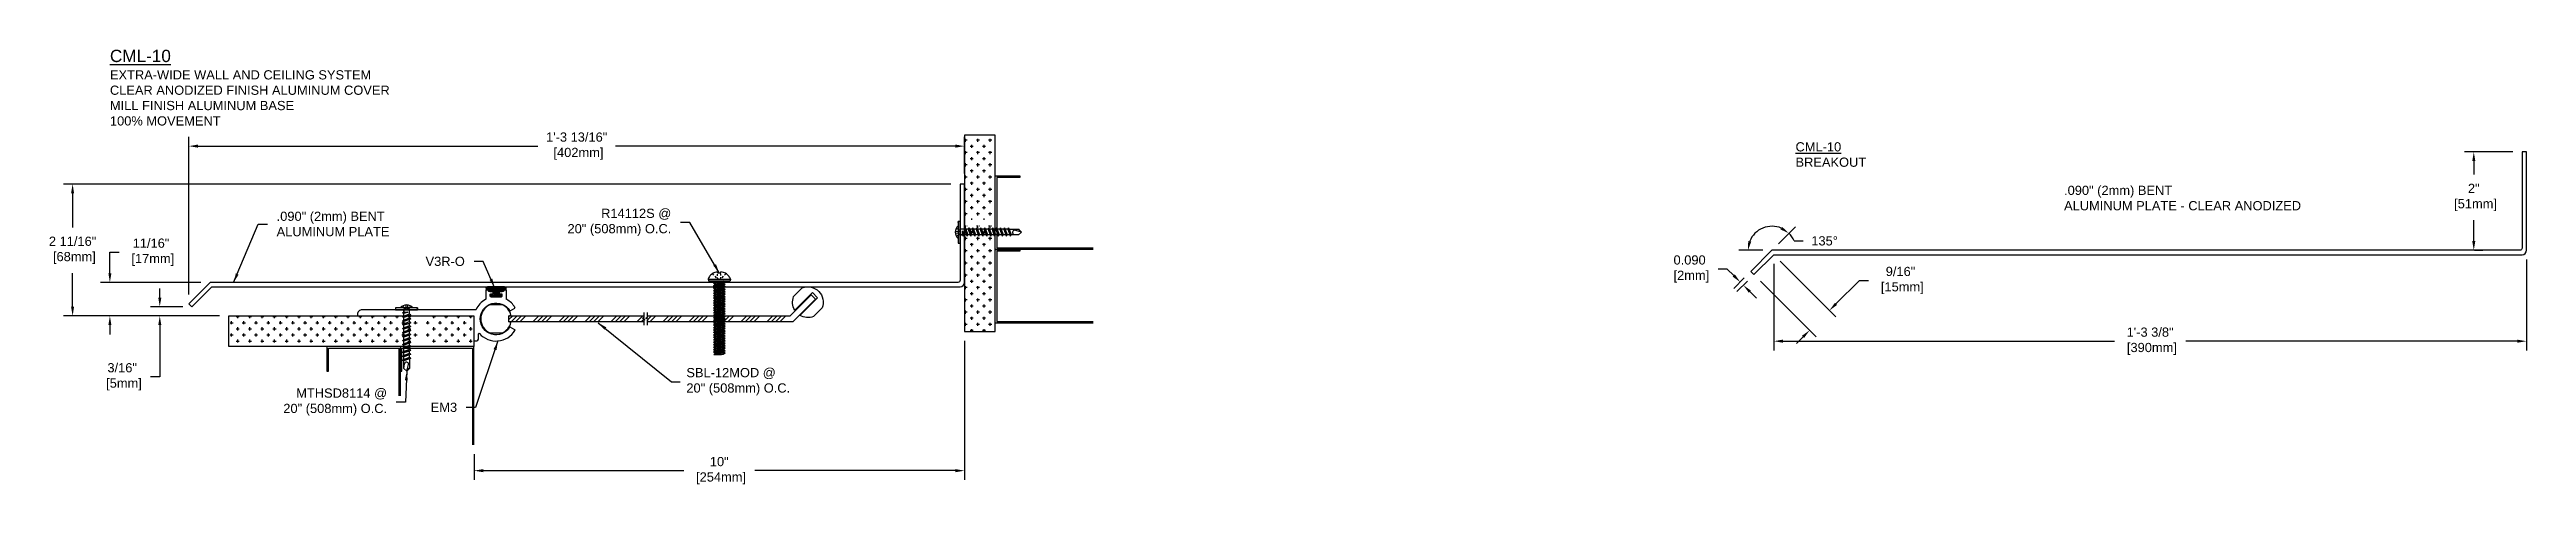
# Model space of a CAD drawing. Header units: inches. Extents: x 6.8 to 57.3, y 49.4 to 58.3.
import ezdxf

# ---------------------------------------------------------------- set-up
doc = ezdxf.new("R2010")
doc.units = ezdxf.units.IN
doc.header["$MEASUREMENT"] = 0
doc.linetypes.add('HIDDEN2', pattern=[0.1875, 0.125, -0.0625])
for name, color, linetype in [('Anchors', 4, 'Continuous'), ('Conditions', 1, 'Continuous'), ('Dimensions', 3, 'Continuous'), ('Fillers', 2, 'Continuous'), ('Metals', 7, 'Continuous'), ('TEXT', 2, 'Continuous')]:
    doc.layers.add(name, color=color, linetype=linetype)
doc.styles.add('ARIAL', font='arial.ttf')
doc.dimstyles.new('Arial', dxfattribs={"dimtxt": 0.1875, "dimasz": 0.1875, "dimexe": 0.1875, "dimexo": 0.1875, "dimgap": 0.1875, "dimtad": 0, "dimtih": 1, "dimtoh": 1, "dimdec": 4, "dimzin": 3, "dimdsep": 46, "dimlunit": 4, "dimtxsty": 'ARIAL', "dimcen": 0.1875, "dimadec": 0, "dimazin": 0, "dimtfac": 1, "dimtdec": 4, "dimtofl": 0, "dimtmove": 0, "dimatfit": 3, "dimfxl": 0, "dimfrac": 2, "dimtolj": 1, "dimtzin": 0, "dimarcsym": 0})

# ---------------------------------------------------------------- blocks, each defined once
blk = doc.blocks.new('V3RforCM')
h = blk.add_hatch(color=256)
h.paths.add_polyline_path([(0.141, -0.163), (0.205, -0.163, 0.8111), (0.189, -0.1), (-0.156, -0.1, 0.8111), (-0.172, -0.163), (-0.109, -0.163), (-0.109, -0.194), (-0.03, -0.194), (-0.03, -0.241), (-0.036, -0.267), (-0.091, -0.267), (-0.091, -0.302), (0.124, -0.302), (0.124, -0.267), (0.069, -0.267), (0.063, -0.241), (0.063, -0.194), (0.141, -0.194)])
edge = h.paths.add_edge_path(flags=16)
edge.add_spline(control_points=[(-0.139, -0.141), (-0.14, -0.141), (-0.185, -0.12), (-0.087, -0.129), (0.017, -0.14)], knot_values=[0.028497, 0.028497, 0.028497, 0.028497, 0.032831, 0.201023, 0.201023, 0.201023, 0.201023], degree=3, periodic=0)
edge.add_spline(control_points=[(0.017, -0.14), (0.12, -0.129), (0.218, -0.12), (0.173, -0.141), (0.172, -0.141)], knot_values=[0.028497, 0.028497, 0.028497, 0.028497, 0.196688, 0.201023, 0.201023, 0.201023, 0.201023], degree=3, periodic=0)
edge.add_line((0.172, -0.141), (-0.139, -0.141))
blk.add_lwpolyline([(0.141, -0.194), (0.141, -0.163), (0.205, -0.163, 0.8111), (0.189, -0.1), (-0.156, -0.1, 0.8111), (-0.172, -0.163), (-0.109, -0.163), (-0.109, -0.194), (-0.03, -0.194), (-0.03, -0.241), (-0.036, -0.267), (-0.091, -0.267), (-0.091, -0.302), (0.124, -0.302), (0.124, -0.267), (0.069, -0.267), (0.063, -0.241), (0.063, -0.194)], format="xyb", close=True)
blk.add_lwpolyline([(0.172, -0.141), (-0.139, -0.141)])
for points in [[(-0.139, -0.141), (-0.14, -0.141), (-0.185, -0.12), (-0.087, -0.129), (0.017, -0.14)], [(0.172, -0.141), (0.173, -0.141), (0.218, -0.12), (0.12, -0.129), (0.017, -0.14)]]:
    blk.add_open_spline(points, degree=3, knots=[0.028497, 0.028497, 0.028497, 0.028497, 0.0328313, 0.2010226, 0.2010226, 0.2010226, 0.2010226])
blk = doc.blocks.new('em3')
blk.add_lwpolyline([(-22.235, -3.441), (-22.235, -3.399, 0.414214), (-22.245, -3.389), (-22.28, -3.389, -0.414214), (-22.29, -3.379), (-22.29, -3.352, -0.414214), (-22.28, -3.342), (-22.207, -3.342, 0.414214), (-22.197, -3.332), (-22.197, -3.321, -0.414214), (-22.187, -3.311), (-22.151, -3.311, -0.414214), (-22.141, -3.321), (-22.141, -3.498, 0.273807), (-22.136, -3.507, -0.158832), (-21.945, -3.71, 0.29076), (-21.936, -3.716), (-19.621, -3.716, -0.414214), (-19.527, -3.81), (-19.527, -3.831, -0.414214), (-19.537, -3.841), (-21.892, -3.841, 0.414214), (-21.902, -3.851), (-21.902, -4.341, -0.414214), (-21.912, -4.351), (-21.933, -4.351, -0.414214), (-21.996, -4.289), (-21.996, -4.204, 0.692603), (-22.013, -4.198, -0.506912), (-22.737, -4.135, -0.420887), (-22.733, -4.121), (-22.642, -4.069, -0.405496), (-22.629, -4.072, 3.520953), (-22.629, -3.731, -0.405496), (-22.642, -3.734), (-22.733, -3.681, -0.420887), (-22.737, -3.668, -0.131423), (-22.569, -3.507, 0.273807), (-22.563, -3.498), (-22.563, -3.321, -0.414214), (-22.553, -3.311), (-22.517, -3.311, -0.414214), (-22.507, -3.321), (-22.507, -3.332, 0.414214), (-22.497, -3.342), (-22.425, -3.342, -0.414214), (-22.415, -3.352), (-22.415, -3.379, -0.414214), (-22.425, -3.389), (-22.46, -3.389, 0.414214), (-22.47, -3.399), (-22.47, -3.441, 0.414214), (-22.46, -3.451), (-22.245, -3.451, 0.414214)], format="xyb", close=True)
blk = doc.blocks.new('R14112S')
for p, q in [((-0.226, 0.031), (0.226, 0.031)), ((-0.226, 0.031), (-0.22, 0)), ((-0.22, 0), (0.22, 0)), ((-0.109, 0.116), (-0.133, 0.141)), ((-0.057, 0.062), (-0.086, 0.092)), ((-0.085, 0), (-0.085, -0.03)), ((-0.034, 0.038), (-0.042, 0.046)), ((-0.034, 0.161), (-0.034, 0.182)), ((-0.034, 0.161), (0.034, 0.161)), ((-0.034, 0.103), (-0.034, 0.131)), ((-0.034, 0.038), (-0.034, 0.065)), ((-0.034, 0.038), (-0.01, 0.038)), ((0.01, 0.038), (0.034, 0.038)), ((0.034, 0.161), (0.034, 0.182)), ((0.034, 0.106), (0.034, 0.142)), ((0.034, 0.038), (0.034, 0.073)), ((0.034, 0.038), (0.042, 0.046)), ((0.057, 0.062), (0.086, 0.092)), ((0.085, 0), (0.085, -0.005)), ((0.109, 0.116), (0.133, 0.141)), ((0.226, 0.031), (0.22, 0)), ((-0.119, -0.05), (0.119, -0.025)), ((-0.119, -0.05), (-0.085, -0.03)), ((-0.119, -0.05), (-0.085, -0.07)), ((-0.119, -0.1), (0.119, -0.075)), ((-0.119, -0.1), (-0.085, -0.08)), ((-0.119, -0.1), (-0.085, -0.12)), ((-0.119, -0.15), (0.119, -0.125)), ((-0.119, -0.15), (-0.085, -0.13)), ((-0.119, -0.15), (-0.085, -0.17)), ((-0.119, -0.2), (0.119, -0.175)), ((-0.119, -0.2), (-0.085, -0.18)), ((-0.119, -0.2), (-0.085, -0.22)), ((-0.119, -0.25), (0.119, -0.225)), ((-0.119, -0.25), (-0.085, -0.23)), ((-0.119, -0.25), (-0.085, -0.27)), ((-0.119, -0.3), (0.119, -0.275)), ((-0.119, -0.3), (-0.085, -0.28)), ((-0.119, -0.3), (-0.085, -0.32)), ((-0.119, -0.35), (0.119, -0.325)), ((-0.119, -0.35), (-0.085, -0.33)), ((-0.119, -0.35), (-0.085, -0.37)), ((-0.119, -0.4), (0.119, -0.375)), ((-0.119, -0.4), (-0.085, -0.38)), ((-0.119, -0.4), (-0.085, -0.42)), ((-0.119, -0.45), (0.119, -0.425)), ((-0.119, -0.45), (-0.085, -0.43)), ((-0.119, -0.45), (-0.085, -0.47)), ((-0.119, -0.5), (0.119, -0.475)), ((-0.119, -0.5), (-0.085, -0.48)), ((-0.119, -0.5), (-0.085, -0.52)), ((-0.085, -0.03), (0.085, -0.005)), ((-0.085, -0.07), (0.085, -0.045)), ((-0.085, -0.08), (0.085, -0.055)), ((-0.085, -0.07), (-0.085, -0.08)), ((-0.085, -0.12), (0.085, -0.095)), ((-0.085, -0.13), (0.085, -0.105)), ((-0.085, -0.12), (-0.085, -0.13)), ((-0.085, -0.17), (0.085, -0.145)), ((-0.085, -0.18), (0.085, -0.155)), ((-0.085, -0.17), (-0.085, -0.18)), ((-0.085, -0.22), (0.085, -0.195)), ((-0.085, -0.23), (0.085, -0.205)), ((-0.085, -0.22), (-0.085, -0.23)), ((-0.085, -0.27), (0.085, -0.245)), ((-0.085, -0.28), (0.085, -0.255)), ((-0.085, -0.27), (-0.085, -0.28)), ((-0.085, -0.32), (0.085, -0.295)), ((-0.085, -0.33), (0.085, -0.305)), ((-0.085, -0.32), (-0.085, -0.33)), ((-0.085, -0.37), (0.085, -0.345)), ((-0.085, -0.38), (0.085, -0.355)), ((-0.085, -0.37), (-0.085, -0.38)), ((-0.085, -0.42), (0.085, -0.395)), ((-0.085, -0.43), (0.085, -0.405)), ((-0.085, -0.42), (-0.085, -0.43)), ((-0.085, -0.47), (0.085, -0.445)), ((-0.085, -0.48), (0.085, -0.455)), ((-0.085, -0.47), (-0.085, -0.48)), ((-0.085, -0.52), (0.085, -0.495)), ((0.119, -0.025), (0.085, -0.005)), ((0.119, -0.025), (0.085, -0.045)), ((0.085, -0.045), (0.085, -0.055)), ((0.119, -0.075), (0.085, -0.055)), ((0.119, -0.075), (0.085, -0.095)), ((0.085, -0.095), (0.085, -0.105)), ((0.119, -0.125), (0.085, -0.105)), ((0.119, -0.125), (0.085, -0.145)), ((0.085, -0.145), (0.085, -0.155)), ((0.119, -0.175), (0.085, -0.155)), ((0.119, -0.175), (0.085, -0.195)), ((0.085, -0.195), (0.085, -0.205)), ((0.119, -0.225), (0.085, -0.205)), ((0.119, -0.225), (0.085, -0.245)), ((0.085, -0.245), (0.085, -0.255)), ((0.119, -0.275), (0.085, -0.255)), ((0.119, -0.275), (0.085, -0.295)), ((0.085, -0.295), (0.085, -0.305)), ((0.119, -0.325), (0.085, -0.305)), ((0.119, -0.325), (0.085, -0.345)), ((0.085, -0.345), (0.085, -0.355)), ((0.119, -0.375), (0.085, -0.355)), ((0.119, -0.375), (0.085, -0.395)), ((0.085, -0.395), (0.085, -0.405)), ((0.119, -0.425), (0.085, -0.405)), ((0.119, -0.425), (0.085, -0.445)), ((0.085, -0.445), (0.085, -0.455)), ((0.119, -0.475), (0.085, -0.455)), ((0.119, -0.475), (0.085, -0.495)), ((0.085, -0.495), (0.085, -0.505)), ((-0.119, -0.55), (0.119, -0.525)), ((-0.119, -0.55), (-0.085, -0.53)), ((-0.119, -0.55), (-0.085, -0.57)), ((-0.119, -0.6), (0.119, -0.575)), ((-0.119, -0.6), (-0.085, -0.58)), ((-0.119, -0.6), (-0.085, -0.62)), ((-0.119, -0.65), (0.119, -0.625)), ((-0.119, -0.65), (-0.085, -0.63)), ((-0.119, -0.65), (-0.085, -0.67)), ((-0.119, -0.7), (0.119, -0.675)), ((-0.119, -0.7), (-0.085, -0.68)), ((-0.119, -0.7), (-0.085, -0.72)), ((-0.119, -0.75), (0.119, -0.725)), ((-0.119, -0.75), (-0.085, -0.73)), ((-0.119, -0.75), (-0.085, -0.77)), ((-0.119, -0.8), (0.119, -0.775)), ((-0.119, -0.8), (-0.085, -0.78)), ((-0.119, -0.8), (-0.085, -0.82)), ((-0.119, -0.85), (0.119, -0.825)), ((-0.119, -0.85), (-0.085, -0.83)), ((-0.119, -0.85), (-0.085, -0.87)), ((-0.119, -0.9), (0.119, -0.875)), ((-0.119, -0.9), (-0.085, -0.88)), ((-0.119, -0.9), (-0.085, -0.92)), ((-0.119, -0.95), (0.119, -0.925)), ((-0.119, -0.95), (-0.085, -0.93)), ((-0.119, -0.95), (-0.085, -0.97)), ((-0.119, -1), (0.119, -0.975)), ((-0.119, -1), (-0.085, -0.98)), ((-0.119, -1), (-0.085, -1.02)), ((-0.085, -0.53), (0.085, -0.505)), ((-0.085, -0.52), (-0.085, -0.53)), ((-0.085, -0.57), (0.085, -0.545)), ((-0.085, -0.58), (0.085, -0.555)), ((-0.085, -0.57), (-0.085, -0.58)), ((-0.085, -0.62), (0.085, -0.595)), ((-0.085, -0.63), (0.085, -0.605)), ((-0.085, -0.62), (-0.085, -0.63)), ((-0.085, -0.67), (0.085, -0.645)), ((-0.085, -0.68), (0.085, -0.655)), ((-0.085, -0.67), (-0.085, -0.68)), ((-0.085, -0.72), (0.085, -0.695)), ((-0.085, -0.73), (0.085, -0.705)), ((-0.085, -0.72), (-0.085, -0.73)), ((-0.085, -0.77), (0.085, -0.745)), ((-0.085, -0.78), (0.085, -0.755)), ((-0.085, -0.77), (-0.085, -0.78)), ((-0.085, -0.82), (0.085, -0.795)), ((-0.085, -0.83), (0.085, -0.805)), ((-0.085, -0.82), (-0.085, -0.83)), ((-0.085, -0.87), (0.085, -0.845)), ((-0.085, -0.88), (0.085, -0.855)), ((-0.085, -0.87), (-0.085, -0.88)), ((-0.085, -0.92), (0.085, -0.895)), ((-0.085, -0.93), (0.085, -0.905)), ((-0.085, -0.92), (-0.085, -0.93)), ((-0.085, -0.97), (0.085, -0.945)), ((-0.085, -0.98), (0.085, -0.955)), ((-0.085, -0.97), (-0.085, -0.98)), ((-0.085, -1.02), (0.085, -0.995)), ((-0.085, -1.03), (0.085, -1.005)), ((0.119, -0.525), (0.085, -0.505)), ((0.119, -0.525), (0.085, -0.545)), ((0.085, -0.545), (0.085, -0.555)), ((0.119, -0.575), (0.085, -0.555)), ((0.119, -0.575), (0.085, -0.595)), ((0.085, -0.595), (0.085, -0.605)), ((0.119, -0.625), (0.085, -0.605)), ((0.119, -0.625), (0.085, -0.645)), ((0.085, -0.645), (0.085, -0.655)), ((0.119, -0.675), (0.085, -0.655)), ((0.119, -0.675), (0.085, -0.695)), ((0.085, -0.695), (0.085, -0.705)), ((0.119, -0.725), (0.085, -0.705)), ((0.119, -0.725), (0.085, -0.745)), ((0.085, -0.745), (0.085, -0.755)), ((0.119, -0.775), (0.085, -0.755)), ((0.119, -0.775), (0.085, -0.795)), ((0.085, -0.795), (0.085, -0.805)), ((0.119, -0.825), (0.085, -0.805)), ((0.119, -0.825), (0.085, -0.845)), ((0.085, -0.845), (0.085, -0.855)), ((0.119, -0.875), (0.085, -0.855)), ((0.119, -0.875), (0.085, -0.895)), ((0.085, -0.895), (0.085, -0.905)), ((0.119, -0.925), (0.085, -0.905)), ((0.119, -0.925), (0.085, -0.945)), ((0.085, -0.945), (0.085, -0.955)), ((0.119, -0.975), (0.085, -0.955)), ((0.119, -0.975), (0.085, -0.995)), ((0.085, -0.995), (0.085, -1.005)), ((0.119, -1.025), (0.085, -1.005)), ((-0.119, -1.05), (0.119, -1.025)), ((-0.119, -1.05), (-0.085, -1.03)), ((-0.119, -1.05), (-0.085, -1.07)), ((-0.119, -1.1), (0.119, -1.075)), ((-0.119, -1.1), (-0.085, -1.08)), ((-0.119, -1.1), (-0.085, -1.12)), ((-0.119, -1.15), (0.119, -1.125)), ((-0.119, -1.15), (-0.085, -1.13)), ((-0.119, -1.15), (-0.085, -1.17)), ((-0.119, -1.2), (0.119, -1.175)), ((-0.119, -1.2), (-0.085, -1.18)), ((-0.119, -1.2), (-0.085, -1.22)), ((-0.119, -1.25), (0.119, -1.225)), ((-0.119, -1.25), (-0.085, -1.23)), ((-0.119, -1.25), (-0.085, -1.27)), ((-0.119, -1.3), (0.119, -1.275)), ((-0.119, -1.3), (-0.085, -1.28)), ((-0.119, -1.3), (-0.085, -1.32)), ((-0.119, -1.35), (0.119, -1.325)), ((-0.119, -1.35), (-0.085, -1.33)), ((-0.119, -1.35), (-0.085, -1.37)), ((-0.119, -1.4), (0.119, -1.375)), ((-0.119, -1.4), (-0.085, -1.38)), ((-0.119, -1.4), (-0.085, -1.42)), ((-0.119, -1.45), (0.119, -1.425)), ((-0.119, -1.45), (-0.085, -1.43)), ((-0.119, -1.45), (-0.085, -1.47)), ((-0.11, -1.5), (0.119, -1.475)), ((-0.11, -1.5), (-0.085, -1.48)), ((-0.11, -1.5), (0.048, -1.5)), ((-0.085, -1.02), (-0.085, -1.03)), ((-0.085, -1.07), (0.085, -1.045)), ((-0.085, -1.08), (0.085, -1.055)), ((-0.085, -1.07), (-0.085, -1.08)), ((-0.085, -1.12), (0.085, -1.095)), ((-0.085, -1.13), (0.085, -1.105)), ((-0.085, -1.12), (-0.085, -1.13)), ((-0.085, -1.17), (0.085, -1.145)), ((-0.085, -1.18), (0.085, -1.155)), ((-0.085, -1.17), (-0.085, -1.18)), ((-0.085, -1.22), (0.085, -1.195)), ((-0.085, -1.23), (0.085, -1.205)), ((-0.085, -1.22), (-0.085, -1.23)), ((-0.085, -1.27), (0.085, -1.245)), ((-0.085, -1.28), (0.085, -1.255)), ((-0.085, -1.27), (-0.085, -1.28)), ((-0.085, -1.32), (0.085, -1.295)), ((-0.085, -1.33), (0.085, -1.305)), ((-0.085, -1.32), (-0.085, -1.33)), ((-0.085, -1.37), (0.085, -1.345)), ((-0.085, -1.38), (0.085, -1.355)), ((-0.085, -1.37), (-0.085, -1.38)), ((-0.085, -1.42), (0.085, -1.395)), ((-0.085, -1.43), (0.085, -1.405)), ((-0.085, -1.42), (-0.085, -1.43)), ((-0.085, -1.47), (0.085, -1.445)), ((-0.085, -1.48), (0.085, -1.455)), ((-0.085, -1.47), (-0.085, -1.48)), ((0.048, -1.5), (0.085, -1.495)), ((0.119, -1.025), (0.085, -1.045)), ((0.085, -1.045), (0.085, -1.055)), ((0.119, -1.075), (0.085, -1.055)), ((0.119, -1.075), (0.085, -1.095)), ((0.085, -1.095), (0.085, -1.105)), ((0.119, -1.125), (0.085, -1.105)), ((0.119, -1.125), (0.085, -1.145)), ((0.085, -1.145), (0.085, -1.155)), ((0.119, -1.175), (0.085, -1.155)), ((0.119, -1.175), (0.085, -1.195)), ((0.085, -1.195), (0.085, -1.205)), ((0.119, -1.225), (0.085, -1.205)), ((0.119, -1.225), (0.085, -1.245)), ((0.085, -1.245), (0.085, -1.255)), ((0.119, -1.275), (0.085, -1.255)), ((0.119, -1.275), (0.085, -1.295)), ((0.085, -1.295), (0.085, -1.305)), ((0.119, -1.325), (0.085, -1.305)), ((0.119, -1.325), (0.085, -1.345)), ((0.085, -1.345), (0.085, -1.355)), ((0.119, -1.375), (0.085, -1.355)), ((0.119, -1.375), (0.085, -1.395)), ((0.085, -1.395), (0.085, -1.405)), ((0.119, -1.425), (0.085, -1.405)), ((0.119, -1.425), (0.085, -1.445)), ((0.085, -1.445), (0.085, -1.455)), ((0.119, -1.475), (0.085, -1.455)), ((0.119, -1.475), (0.085, -1.495))]:
    blk.add_line(p, q)
for centre, radius, start, end in [((-0.08, 0), 0.149, 152.7282, 167.9922), ((-0.041, -0.02), 0.192, 128.7816, 152.7282), ((-0.016, -0.051), 0.232, 108.4084, 128.7816), ((0, -0.1), 0.284, 96.8718, 108.4084), ((0, -0.1), 0.284, 71.5916, 83.1282), ((0.016, -0.051), 0.232, 51.2184, 71.5916), ((0.041, -0.02), 0.192, 27.2718, 51.2184), ((0.08, 0), 0.149, 12.0078, 27.2718)]:
    blk.add_arc(centre, radius, start, end)
blk = doc.blocks.new('SBL-12MOD')
h = blk.add_hatch()
h.set_pattern_fill('ANSI34', color=256, scale=0.5, style=0)
h.paths.add_polyline_path([(6.141, 7.679), (6.141, 7.559), (8.89, 7.559), (8.89, 7.589), (8.919, 7.608), (8.861, 7.63), (8.89, 7.649), (8.89, 7.679)])
h.paths.add_polyline_path([(11.929, 7.559), (12.392, 8.022), (12.304, 8.111), (11.872, 7.679), (8.96, 7.679), (8.96, 7.649), (8.931, 7.63), (8.989, 7.608), (8.96, 7.589), (8.96, 7.559)])
for p, q in [((11.872, 7.679), (12.304, 8.111)), ((12.392, 8.022), (12.304, 8.111)), ((8.89, 7.649), (8.861, 7.63)), ((8.919, 7.608), (8.861, 7.63)), ((8.89, 7.749), (8.89, 7.649)), ((8.89, 7.589), (8.919, 7.608)), ((8.89, 7.589), (8.89, 7.489)), ((8.96, 7.649), (8.931, 7.63)), ((8.989, 7.608), (8.931, 7.63)), ((8.96, 7.749), (8.96, 7.649)), ((8.96, 7.679), (11.872, 7.679)), ((8.96, 7.589), (8.989, 7.608)), ((8.96, 7.589), (8.96, 7.489)), ((11.929, 7.559), (12.392, 8.022)), ((11.929, 7.559), (8.96, 7.559))]:
    blk.add_line(p, q)
for points in [[(12.327, 8.154), (11.968, 7.795, -0.233897), (11.944, 8.071), (12.121, 8.248, -0.654654), (12.526, 7.843), (12.349, 7.666, -0.233897), (12.073, 7.69), (12.432, 8.049)], [(6.182, 7.694, 0.233897), (6.004, 7.906), (5.754, 7.906, 0.654654), (5.754, 7.333), (6.004, 7.333, 0.233897), (6.182, 7.545), (6.141, 7.559), (6.141, 7.679)]]:
    blk.add_lwpolyline(points, format="xyb", close=True)
for points in [[(6.141, 7.679), (8.89, 7.679)], [(8.89, 7.559), (6.141, 7.559)]]:
    blk.add_lwpolyline(points)
blk = doc.blocks.new('*D10')
at = {"layer": 'Defpoints', "color": 0}
for p in [(25.449, 52.51), (15.449, 50.204), (25.449, 49.679)]:
    blk.add_point(p, dxfattribs=at)
at = {"layer": 'Dimensions', "color": 0, "lineweight": -2}
for p, q in [((25.449, 52.323), (25.449, 49.491)), ((15.449, 50.017), (15.449, 49.491)), ((15.636, 49.679), (19.724, 49.679)), ((25.261, 49.679), (21.174, 49.679))]:
    blk.add_line(p, q, dxfattribs=at)
at = {"layer": 'Dimensions', "color": 0}
for points in [[(15.636, 49.71), (15.636, 49.647), (15.449, 49.679)], [(25.261, 49.71), (25.261, 49.647), (25.449, 49.679)]]:
    blk.add_solid(points, dxfattribs=at)
at = {"layer": 'Dimensions', "color": 0, "insert": (20.449, 49.679), "char_height": 0.1875, "attachment_point": 5, "style": 'ARIAL'}
blk.add_mtext('\\A1;10"\\P [254mm]', dxfattribs=at)
blk = doc.blocks.new('*D11')
at = {"layer": 'Defpoints', "color": 0}
for p in [(25.449, 56.287), (25.449, 55.546), (9.636, 53.079)]:
    blk.add_point(p, dxfattribs=at)
at = {"layer": 'Dimensions', "color": 0, "lineweight": -2}
for p, q in [((9.636, 53.267), (9.636, 56.475)), ((9.823, 56.287), (16.75, 56.287)), ((25.261, 56.287), (18.334, 56.287)), ((25.449, 55.733), (25.449, 56.475))]:
    blk.add_line(p, q, dxfattribs=at)
at = {"layer": 'Dimensions', "color": 0}
for points in [[(9.823, 56.319), (9.823, 56.256), (9.636, 56.287)], [(25.261, 56.319), (25.261, 56.256), (25.449, 56.287)]]:
    blk.add_solid(points, dxfattribs=at)
at = {"layer": 'Dimensions', "color": 0, "insert": (17.542, 56.287), "char_height": 0.1875, "attachment_point": 5, "style": 'ARIAL'}
blk.add_mtext('\\A1;1\'-3 13/16"\\P [402mm]', dxfattribs=at)
blk = doc.blocks.new('*D12')
at = {"layer": 'Defpoints', "color": 0}
for p in [(9.043, 52.829), (9.7, 53.016), (10.449, 52.829)]:
    blk.add_point(p, dxfattribs=at)
at = {"layer": 'Dimensions', "color": 0, "lineweight": -2}
for p, q in [((9.043, 53.203), (9.043, 53.391)), ((9.512, 53.016), (8.856, 53.016)), ((10.261, 52.829), (8.856, 52.829)), ((9.043, 52.642), (9.043, 51.59)), ((9.043, 51.59), (8.856, 51.59))]:
    blk.add_line(p, q, dxfattribs=at)
at = {"layer": 'Dimensions', "color": 0}
for points in [[(9.012, 53.203), (9.075, 53.203), (9.043, 53.016)], [(9.012, 52.642), (9.075, 52.642), (9.043, 52.829)]]:
    blk.add_solid(points, dxfattribs=at)
at = {"layer": 'Dimensions', "color": 0, "insert": (8.277, 51.59), "char_height": 0.1875, "attachment_point": 5, "style": 'ARIAL'}
blk.add_mtext('\\A1;3/16"\\P [5mm]', dxfattribs=at)
blk = doc.blocks.new('*D13')
at = {"layer": 'Defpoints', "color": 0}
for p in [(8.026, 53.511), (10.068, 53.511), (10.449, 52.829)]:
    blk.add_point(p, dxfattribs=at)
at = {"layer": 'Dimensions', "color": 0, "lineweight": -2}
for p, q in [((8.026, 53.698), (8.026, 54.127)), ((8.026, 54.127), (8.213, 54.127)), ((9.88, 53.511), (7.838, 53.511)), ((10.261, 52.829), (7.838, 52.829)), ((8.026, 52.642), (8.026, 52.454))]:
    blk.add_line(p, q, dxfattribs=at)
at = {"layer": 'Dimensions', "color": 0}
for points in [[(7.995, 53.698), (8.057, 53.698), (8.026, 53.511)], [(7.995, 52.642), (8.057, 52.642), (8.026, 52.829)]]:
    blk.add_solid(points, dxfattribs=at)
at = {"layer": 'Dimensions', "color": 0, "insert": (8.865, 54.127), "char_height": 0.1875, "attachment_point": 5, "style": 'ARIAL'}
blk.add_mtext('\\A1;11/16"\\P [17mm]', dxfattribs=at)
blk = doc.blocks.new('*D14')
at = {"layer": 'Defpoints', "color": 0}
for p in [(25.359, 55.515), (7.266, 52.829), (10.449, 52.829)]:
    blk.add_point(p, dxfattribs=at)
at = {"layer": 'Dimensions', "color": 0, "lineweight": -2}
for p, q in [((25.171, 55.515), (7.079, 55.515)), ((7.266, 55.327), (7.266, 54.632)), ((7.266, 53.017), (7.266, 53.701)), ((10.261, 52.829), (7.079, 52.829))]:
    blk.add_line(p, q, dxfattribs=at)
at = {"layer": 'Dimensions', "color": 0}
for points in [[(7.235, 55.327), (7.297, 55.327), (7.266, 55.515)], [(7.235, 53.017), (7.297, 53.017), (7.266, 52.829)]]:
    blk.add_solid(points, dxfattribs=at)
at = {"layer": 'Dimensions', "color": 0, "insert": (7.266, 54.166), "char_height": 0.1875, "attachment_point": 5, "style": 'ARIAL'}
blk.add_mtext('\\A1;2 11/16"\\P [68mm]', dxfattribs=at)
blk = doc.blocks.new('MTHSD8114')
for p, q in [((0.224, 0.038), (-0.224, 0.038)), ((-0.224, 0.038), (-0.224, 0)), ((-0.224, 0), (0.224, 0)), ((-0.056, 0), (0.056, 0)), ((0.06, -0.087), (0.06, 0)), ((0.224, 0.038), (0.224, 0)), ((-0.081, -0.061), (-0.024, -0.047)), ((-0.081, -0.061), (-0.056, -0.047)), ((-0.081, -0.061), (-0.056, -0.074)), ((-0.081, -0.141), (0.085, -0.101)), ((-0.081, -0.141), (-0.056, -0.127)), ((-0.081, -0.141), (-0.056, -0.155)), ((-0.081, -0.221), (0.085, -0.181)), ((-0.081, -0.221), (-0.056, -0.208)), ((-0.081, -0.221), (-0.056, -0.235)), ((-0.081, -0.302), (0.085, -0.262)), ((-0.081, -0.302), (-0.056, -0.288)), ((-0.081, -0.302), (-0.056, -0.316)), ((-0.081, -0.382), (0.085, -0.342)), ((-0.081, -0.382), (-0.056, -0.368)), ((-0.081, -0.382), (-0.056, -0.396)), ((-0.081, -0.463), (0.085, -0.422)), ((-0.081, -0.463), (-0.056, -0.449)), ((-0.081, -0.463), (-0.056, -0.477)), ((-0.081, -0.543), (0.085, -0.503)), ((-0.056, -0.047), (-0.056, 0)), ((-0.056, 0), (-0.056, -0.047)), ((0.024, -0.047), (-0.056, -0.074)), ((-0.056, -0.047), (0.024, -0.047)), ((-0.056, -0.127), (-0.056, -0.074)), ((0.06, -0.087), (-0.056, -0.127)), ((0.06, -0.115), (-0.056, -0.155)), ((-0.056, -0.208), (-0.056, -0.155)), ((0.06, -0.167), (-0.056, -0.208)), ((0.06, -0.195), (-0.056, -0.235)), ((-0.056, -0.288), (-0.056, -0.235)), ((0.06, -0.248), (-0.056, -0.288)), ((0.06, -0.276), (-0.056, -0.316)), ((-0.056, -0.368), (-0.056, -0.316)), ((0.06, -0.328), (-0.056, -0.368)), ((0.06, -0.356), (-0.056, -0.396)), ((-0.056, -0.449), (-0.056, -0.396)), ((0.06, -0.409), (-0.056, -0.449)), ((0.06, -0.436), (-0.056, -0.477)), ((-0.056, -0.529), (-0.056, -0.477)), ((0.06, -0.489), (-0.056, -0.529)), ((0.085, -0.101), (0.06, -0.087)), ((0.085, -0.101), (0.06, -0.115)), ((0.06, -0.167), (0.06, -0.115)), ((0.085, -0.181), (0.06, -0.167)), ((0.085, -0.181), (0.06, -0.195)), ((0.06, -0.248), (0.06, -0.195)), ((0.085, -0.262), (0.06, -0.248)), ((0.085, -0.262), (0.06, -0.276)), ((0.06, -0.328), (0.06, -0.276)), ((0.085, -0.342), (0.06, -0.328)), ((0.085, -0.342), (0.06, -0.356)), ((0.06, -0.409), (0.06, -0.356)), ((0.085, -0.422), (0.06, -0.409)), ((0.085, -0.422), (0.06, -0.436)), ((0.06, -0.489), (0.06, -0.436)), ((0.085, -0.503), (0.06, -0.489)), ((0.085, -0.503), (0.06, -0.517)), ((-0.081, -0.543), (-0.056, -0.529)), ((-0.081, -0.543), (-0.056, -0.557)), ((-0.081, -0.624), (0.085, -0.583)), ((-0.081, -0.624), (-0.056, -0.61)), ((-0.081, -0.624), (-0.056, -0.637)), ((-0.081, -0.704), (0.085, -0.664)), ((-0.081, -0.704), (-0.056, -0.69)), ((-0.081, -0.704), (-0.056, -0.718)), ((-0.081, -0.784), (0.085, -0.744)), ((-0.081, -0.784), (-0.056, -0.771)), ((-0.081, -0.784), (-0.056, -0.798)), ((-0.081, -0.865), (0.085, -0.825)), ((-0.081, -0.865), (-0.056, -0.851)), ((-0.081, -0.865), (-0.056, -0.879)), ((-0.081, -0.945), (0.085, -0.905)), ((-0.081, -0.945), (-0.056, -0.931)), ((-0.081, -0.945), (-0.056, -0.959)), ((-0.081, -1.026), (0.085, -0.985)), ((0.06, -0.517), (-0.056, -0.557)), ((-0.056, -0.61), (-0.056, -0.557)), ((0.06, -0.569), (-0.056, -0.61)), ((0.06, -0.597), (-0.056, -0.637)), ((-0.056, -0.69), (-0.056, -0.637)), ((0.06, -0.65), (-0.056, -0.69)), ((0.06, -0.678), (-0.056, -0.718)), ((-0.056, -0.771), (-0.056, -0.718)), ((0.06, -0.73), (-0.056, -0.771)), ((0.06, -0.758), (-0.056, -0.798)), ((-0.056, -0.851), (-0.056, -0.798)), ((0.06, -0.811), (-0.056, -0.851)), ((0.06, -0.839), (-0.056, -0.879)), ((-0.056, -0.931), (-0.056, -0.879)), ((0.06, -0.891), (-0.056, -0.931)), ((0.06, -0.919), (-0.056, -0.959)), ((-0.056, -1.012), (-0.056, -0.959)), ((0.06, -0.972), (-0.056, -1.012)), ((0.06, -0.999), (-0.056, -1.04)), ((0.06, -0.569), (0.06, -0.517)), ((0.085, -0.583), (0.06, -0.569)), ((0.085, -0.583), (0.06, -0.597)), ((0.06, -0.65), (0.06, -0.597)), ((0.085, -0.664), (0.06, -0.65)), ((0.085, -0.664), (0.06, -0.678)), ((0.06, -0.73), (0.06, -0.678)), ((0.085, -0.744), (0.06, -0.73)), ((0.085, -0.744), (0.06, -0.758)), ((0.06, -0.811), (0.06, -0.758)), ((0.085, -0.825), (0.06, -0.811)), ((0.085, -0.825), (0.06, -0.839)), ((0.06, -0.891), (0.06, -0.839)), ((0.085, -0.905), (0.06, -0.891)), ((0.085, -0.905), (0.06, -0.919)), ((0.06, -0.972), (0.06, -0.919)), ((0.085, -0.985), (0.06, -0.972)), ((0.085, -0.985), (0.06, -0.999)), ((0.06, -0.999), (0.06, -1.192)), ((-0.081, -1.026), (-0.056, -1.012)), ((-0.081, -1.026), (-0.056, -1.04)), ((-0.056, -1.192), (-0.056, -1.04)), ((-0.056, -1.192), (-0.046, -1.097)), ((0.002, -1.25), (-0.056, -1.192)), ((0.002, -1.25), (0.039, -1.111)), ((0.002, -1.25), (0.06, -1.192))]:
    blk.add_line(p, q)
at = {"linetype": 'HIDDEN2'}
for p, q in [((-0.081, 0.079), (-0.038, 0.006)), ((0.038, 0.006), (-0.038, 0.006)), ((-0.019, 0.099), (-0.016, 0.006)), ((0.019, 0.099), (0.016, 0.006)), ((0.081, 0.079), (0.038, 0.006))]:
    blk.add_line(p, q, dxfattribs=at)
for centre, radius, start, end in [((0, -0.066), 0.166, 38.5375, 141.4625), ((-0.005, -1.11), 0.0433, 358.315, 162.8045), ((0.089, -1.279), 0.0922, 108.6241, 161.3759)]:
    blk.add_arc(centre, radius, start, end)
blk.add_point((0.204, 0.038))
blk = doc.blocks.new('*D16')
at = {"layer": 'Defpoints', "color": 0}
for p in [(41.946, 54.077), (41.541, 53.671), (42.676, 52.536)]:
    blk.add_point(p, dxfattribs=at)
at = {"layer": 'Dimensions', "color": 0, "lineweight": -2}
for p, q in [((41.673, 53.539), (42.808, 52.404)), ((42.079, 53.944), (43.214, 52.809)), ((43.214, 53.074), (43.691, 53.551)), ((43.691, 53.551), (43.878, 53.551)), ((42.543, 52.404), (42.411, 52.271))]:
    blk.add_line(p, q, dxfattribs=at)
at = {"layer": 'Dimensions', "color": 0}
for points in [[(43.192, 53.096), (43.236, 53.052), (43.081, 52.942)], [(42.521, 52.426), (42.565, 52.382), (42.676, 52.536)]]:
    blk.add_solid(points, dxfattribs=at)
at = {"layer": 'Dimensions', "color": 0, "insert": (44.53, 53.551), "char_height": 0.1875, "attachment_point": 5, "style": 'ARIAL'}
blk.add_mtext('\\A1;9/16"\\P [15mm]', dxfattribs=at)
blk = doc.blocks.new('*D17')
at = {"layer": 'Defpoints', "color": 0}
for p in [(41.946, 54.077), (57.29, 54.167), (57.29, 52.315)]:
    blk.add_point(p, dxfattribs=at)
at = {"layer": 'Dimensions', "color": 0, "lineweight": -2}
for p, q in [((41.946, 53.889), (41.946, 52.128)), ((57.29, 53.979), (57.29, 52.128)), ((42.134, 52.315), (48.893, 52.315)), ((57.103, 52.315), (50.343, 52.315))]:
    blk.add_line(p, q, dxfattribs=at)
at = {"layer": 'Dimensions', "color": 0}
for points in [[(42.134, 52.347), (42.134, 52.284), (41.946, 52.315)], [(57.103, 52.347), (57.103, 52.284), (57.29, 52.315)]]:
    blk.add_solid(points, dxfattribs=at)
at = {"layer": 'Dimensions', "color": 0, "insert": (49.618, 52.315), "char_height": 0.1875, "attachment_point": 5, "style": 'ARIAL'}
blk.add_mtext('\\A1;1\'-3 3/8"\\P [390mm]', dxfattribs=at)
blk = doc.blocks.new('*D18')
at = {"layer": 'Defpoints', "color": 0}
for p in [(57.2, 56.17), (56.046, 54.167), (56.216, 54.167)]:
    blk.add_point(p, dxfattribs=at)
at = {"layer": 'Dimensions', "color": 0, "lineweight": -2}
for p, q in [((57.013, 56.17), (56.029, 56.17)), ((56.216, 55.983), (56.216, 55.707)), ((56.216, 54.354), (56.216, 54.778)), ((56.233, 54.167), (56.404, 54.167))]:
    blk.add_line(p, q, dxfattribs=at)
at = {"layer": 'Dimensions', "color": 0}
for points in [[(56.185, 55.983), (56.248, 55.983), (56.216, 56.17)], [(56.185, 54.354), (56.248, 54.354), (56.216, 54.167)]]:
    blk.add_solid(points, dxfattribs=at)
at = {"layer": 'Dimensions', "color": 0, "insert": (56.216, 55.243), "char_height": 0.1875, "attachment_point": 5, "style": 'ARIAL'}
blk.add_mtext('\\A1;2"\\P [51mm]', dxfattribs=at)
blk = doc.blocks.new('*D19')
at = {"layer": 'Defpoints', "color": 0}
for p in [(41.563, 54.512), (41.909, 54.167), (41.909, 54.167), (46.527, 54.167), (41.477, 53.735)]:
    blk.add_point(p, dxfattribs=at)
at = {"layer": 'Dimensions', "color": 0, "lineweight": -2}
for p, q in [((42.041, 54.299), (42.387, 54.645)), ((41.721, 54.167), (41.233, 54.167)), ((42.359, 54.357), (42.547, 54.357))]:
    blk.add_line(p, q, dxfattribs=at)
for start, end in [(67.1135, 157.8865), (22.8865, 45)]:
    blk.add_arc((41.909, 54.167), 0.489, start, end, dxfattribs=at)
at = {"layer": 'Dimensions', "color": 0}
for points in [[(42.116, 54.643), (42.082, 54.591), (42.255, 54.512)], [(41.487, 54.345), (41.425, 54.357), (41.42, 54.167)]]:
    blk.add_solid(points, dxfattribs=at)
at = {"layer": 'Dimensions', "color": 0, "insert": (42.982, 54.357), "char_height": 0.1875, "attachment_point": 5, "style": 'ARIAL'}
blk.add_mtext('\\A1;135°', dxfattribs=at)
blk = doc.blocks.new('*D20')
at = {"layer": 'Defpoints', "color": 0}
for p in [(41.477, 53.735), (41.541, 53.671), (41.262, 53.52)]:
    blk.add_point(p, dxfattribs=at)
at = {"layer": 'Dimensions', "color": 0, "lineweight": -2}
for p, q in [((40.997, 53.785), (40.809, 53.785)), ((41.129, 53.652), (40.997, 53.785)), ((41.345, 53.602), (41.129, 53.387)), ((41.408, 53.539), (41.193, 53.324)), ((41.458, 53.324), (41.591, 53.191))]:
    blk.add_line(p, q, dxfattribs=at)
at = {"layer": 'Dimensions', "color": 0}
for points in [[(41.152, 53.675), (41.107, 53.63), (41.262, 53.52)], [(41.48, 53.346), (41.436, 53.302), (41.326, 53.456)]]:
    blk.add_solid(points, dxfattribs=at)
at = {"layer": 'Dimensions', "color": 0, "insert": (40.23, 53.785), "char_height": 0.1875, "attachment_point": 5, "style": 'ARIAL'}
blk.add_mtext('\\A1;0.090\\P [2mm]', dxfattribs=at)

msp = doc.modelspace()

# ---------------------------------------------------------------- hatches: boundary and pattern name
at = {"layer": 'Conditions'}
h = msp.add_hatch(dxfattribs=at)
h.set_pattern_fill('CROSS', color=256, scale=0.5, angle=90, style=0)
h.set_pattern_definition([(90, (15.72162, 49.37522), (-0.125, 0.125), [0.0625, -0.1875]), (180, (15.75287, 49.40647), (-0.125, -0.125), [0.0625, -0.1875])])
h.paths.add_polyline_path([(26.0739, 55.68171), (26.0739, 56.51045), (25.4489, 56.51045), (25.4489, 54.80024), (25.45737, 54.78495), (25.51499, 54.78495), (25.52785, 54.80817), (25.5407, 54.78495), (25.59833, 54.78495), (25.61118, 54.80817), (25.62403, 54.78495), (25.68166, 54.78495), (25.69451, 54.80817), (25.70737, 54.78495), (25.76499, 54.78495), (25.77785, 54.80817), (25.7907, 54.78495), (25.84833, 54.78495), (25.86118, 54.80817), (25.87403, 54.78495), (25.93166, 54.78495), (25.94451, 54.80817), (25.95737, 54.78495), (26.01499, 54.78495), (26.02785, 54.80817), (26.0407, 54.78495), (26.0739, 54.78495)])
h.paths.add_polyline_path([(26.0739, 54.6441), (26.06951, 54.63617), (26.05635, 54.65995), (25.99935, 54.65995), (25.98618, 54.63617), (25.97302, 54.65995), (25.91601, 54.65995), (25.90285, 54.63617), (25.88968, 54.65995), (25.83268, 54.65995), (25.81951, 54.63617), (25.80635, 54.65995), (25.74935, 54.65995), (25.73618, 54.63617), (25.72302, 54.65995), (25.66601, 54.65995), (25.65285, 54.63617), (25.63968, 54.65995), (25.58268, 54.65995), (25.56951, 54.63617), (25.55635, 54.65995), (25.49935, 54.65995), (25.48618, 54.63617), (25.47302, 54.65995), (25.4489, 54.65995), (25.4489, 53.38736), (25.4489, 52.51045), (26.0739, 52.51045)])
h = msp.add_hatch(dxfattribs=at)
h.set_pattern_fill('CROSS', color=256, scale=0.5, style=0)
h.set_pattern_definition([(0, (10.4755, 48.44219), (0.125, 0.125), [0.0625, -0.1875]), (90, (10.50676, 48.41094), (-0.125, 0.125), [0.0625, -0.1875])])
h.paths.add_polyline_path([(15.4489, 52.20432), (15.4489, 52.82932), (14.42341, 52.82932), (14.4174, 52.82721), (14.4174, 52.77021), (14.44119, 52.75705), (14.4174, 52.74388), (14.4174, 52.68688), (14.44119, 52.67371), (14.4174, 52.66055), (14.4174, 52.60354), (14.44119, 52.59038), (14.4174, 52.57721), (14.4174, 52.52021), (14.44119, 52.50705), (14.4174, 52.49388), (14.4174, 52.43688), (14.44119, 52.42371), (14.4174, 52.41055), (14.4174, 52.35354), (14.44119, 52.34038), (14.4174, 52.32721), (14.4174, 52.27021), (14.44119, 52.25705), (14.4174, 52.24388), (14.4174, 52.20432)])
h.paths.add_polyline_path([(10.4489, 52.82932), (10.4489, 52.20432), (14.28916, 52.20432), (14.26919, 52.21538), (14.2924, 52.22823), (14.2924, 52.28586), (14.26919, 52.29871), (14.2924, 52.31157), (14.2924, 52.36919), (14.26919, 52.38205), (14.2924, 52.3949), (14.2924, 52.45253), (14.26919, 52.46538), (14.2924, 52.47823), (14.2924, 52.53586), (14.26919, 52.54871), (14.2924, 52.56157), (14.2924, 52.61919), (14.26919, 52.63205), (14.2924, 52.6449), (14.2924, 52.70253), (14.26919, 52.71538), (14.2924, 52.72823), (14.2924, 52.78586), (14.26919, 52.79871), (14.2924, 52.81157), (14.2924, 52.82932), (13.0739, 52.82932)])

# ---------------------------------------------------------------- linework, layer by layer
for points in [[(26.0739, 52.51045), (26.0739, 56.51045), (25.4489, 56.51045), (25.4489, 52.51045), (26.0739, 52.51045)], [(28.0739, 54.18171), (26.0739, 54.18171), (26.0739, 55.68171), (26.5739, 55.68171), (26.5739, 55.65046), (26.10515, 55.65046), (26.10515, 54.21296), (28.0739, 54.21296)], [(28.0739, 52.68171), (26.0739, 52.68171), (26.0739, 54.18171), (26.5739, 54.18171), (26.5739, 54.15046), (26.10515, 54.15046), (26.10515, 52.71296), (28.0739, 52.71296)], [(15.4489, 52.20432), (10.4489, 52.20432), (10.4489, 52.82932), (15.4489, 52.82932), (15.4489, 52.20432)], [(13.9489, 51.20465), (13.9489, 52.20432), (12.4489, 52.20432), (12.4489, 51.70432), (12.48015, 51.70432), (12.48015, 52.17307), (13.91765, 52.17307), (13.91765, 51.2047)], [(15.4489, 50.20432), (15.4489, 52.20432), (13.9489, 52.20432), (13.9489, 51.70432), (13.98015, 51.70432), (13.98015, 52.17307), (15.41765, 52.17307), (15.41765, 50.20432)]]:
    msp.add_lwpolyline(points, dxfattribs=at)
at = {"layer": 'Metals'}
for points in [[(41.54084, 53.67133), (41.94617, 54.07666), (57.2002, 54.07666, 0.41421356), (57.2902, 54.16666), (57.2902, 56.17041), (57.2002, 56.17041), (57.2002, 54.21166, -0.41421356), (57.1552, 54.16666), (41.90889, 54.16666), (41.4772, 53.73497)], [(9.69954, 53.01553), (10.10487, 53.42086), (25.3589, 53.42086, 0.41421356), (25.4489, 53.51086), (25.4489, 55.51461), (25.3589, 55.51461), (25.3589, 53.55586, -0.41421356), (25.3139, 53.51086), (10.0676, 53.51086), (9.6359, 53.07917)]]:
    msp.add_lwpolyline(points, format="xyb", close=True, dxfattribs=at)

# ---------------------------------------------------------------- block references
at = {"layer": 'Anchors', "rotation": 90}
msp.add_blockref('MTHSD8114', (25.3589, 54.53523), dxfattribs=at)
at = {"layer": 'Anchors'}
for name, p in [('R14112S', (20.4489, 53.54586)), ('MTHSD8114', (14.07509, 52.95432)), ('SBL-12MOD', (10.02035, 45.15114))]:
    msp.add_blockref(name, p, dxfattribs=at)
at = {"layer": 'Fillers'}
msp.add_blockref('V3RforCM', (15.88236, 53.52114), dxfattribs=at)
at = {"layer": 'Metals', "xscale": -1}
msp.add_blockref('em3', (-6.45325, 56.6702), dxfattribs=at)

# ---------------------------------------------------------------- texts
at = {"layer": 'TEXT', "char_height": 0.25, "width": 9.6875, "attachment_point": 1, "style": 'ARIAL'}
for s, insert in [('{\\LCML-10\\P\\H0.75x;\\lEXTRA-WIDE WALL AND CEILING SYSTEM\\PCLEAR ANODIZED FINISH ALUMINUM COVER\\PMILL FINISH ALUMINUM BASE\\P100% MOVEMENT}', (8.02703, 58.24904)), ('{\\H0.75x;\\LCML-10\\P\\lBREAKOUT}', (42.38931, 56.36655)), ('{\\H0.75x;.090" (2mm) BENT\\PALUMINUM PLATE - CLEAR ANODIZED }', (47.86391, 55.48042))]:
    msp.add_mtext(s, dxfattribs=dict(at, insert=insert))
at = {"layer": 'TEXT', "char_height": 0.1875, "style": 'ARIAL'}
for s, insert, attachment_point in [('.090" (2mm) BENT\\PALUMINUM PLATE', (11.42548, 54.70128), 4), ('R14112S @\\P20" (508mm) O.C.', (19.47132, 54.73487), 6), ('V3R-O', (15.26194, 53.93971), 6), ('SBL-12MOD @\\P20" (508mm) O.C.', (19.77826, 51.4908), 4), ('MTHSD8114 @\\P20" (508mm) O.C.', (13.67733, 51.0741), 6), ('EM3', (15.10506, 50.96768), 6)]:
    msp.add_mtext(s, dxfattribs=dict(at, insert=insert, attachment_point=attachment_point))

# ---------------------------------------------------------------- dimensions: what is measured, and where the dimension line sits
at = {"layer": 'Dimensions'}
for base, p1, p2, picture, middle in [((25.4489, 56.28746), (9.6359, 53.07917), (25.4489, 55.54586), '*D11', (17.5424, 56.28746)), ((57.2902, 52.31542), (41.94617, 54.07666), (57.2902, 54.16666), '*D17', (49.61818, 52.31542)), ((25.4489, 49.67857), (15.4489, 50.20432), (25.4489, 52.51045), '*D10', (20.4489, 49.67857))]:
    dim = msp.add_linear_dim(base=base, p1=p1, p2=p2, dimstyle='Arial', override={"dimpost": '\\X'}, dxfattribs=at)
    dim.commit()
    dim.dimension.update_dxf_attribs({"geometry": picture, "text_midpoint": middle, "dimtype": 160})
for base, p1, p2, angle, override, picture, middle, dimtype in [((56.216363648, 54.1666611492), (57.2001956381, 56.1704111492), (56.0455693755, 54.1666611492), 90, {"dimpost": '\\X'}, '*D18', (56.216363648, 55.2426343826), 160), ((7.26611, 52.82932), (25.3589, 55.51461), (10.4489, 52.82932), 90, {"dimpost": '\\X'}, '*D14', (7.26611, 54.16648), 160), ((8.0259, 53.51086), (10.4489, 52.82932), (10.0676, 53.51086), 90, {"dimpost": '\\X'}, '*D13', (8.86542, 54.12671), 160), ((41.26207, 53.51985), (41.54084, 53.67133), (41.4772, 53.73497), 135, {"dimdec": 3, "dimlunit": 2, "dimpost": '\\X'}, '*D20', (40.23022, 53.78501), 161), ((42.6758, 52.53636), (41.94617, 54.07666), (41.54084, 53.67133), 225, {"dimpost": '\\X'}, '*D16', (44.53014, 53.55117), 161), ((9.04331, 52.82932), (9.69954, 53.01553), (10.4489, 52.82932), 90, {"dimpost": '\\X'}, '*D12', (8.27662, 51.58952), 160)]:
    dim = msp.add_linear_dim(base=base, p1=p1, p2=p2, angle=angle, dimstyle='Arial', override=override, dxfattribs=at)
    dim.commit()
    dim.dimension.update_dxf_attribs({"geometry": picture, "text_midpoint": middle, "dimtype": dimtype})
dim = msp.add_angular_dim_2l(base=(41.56322, 54.51232), line1=((46.52748, 54.16666), (41.90889, 54.16666)), line2=((41.90889, 54.16666), (41.4772, 53.73497)), dimstyle='Arial', override={"dimpost": '\\X'}, dxfattribs=at)
dim.commit()
dim.dimension.update_dxf_attribs({"geometry": '*D19', "text_midpoint": (42.98217, 54.35677)})

# ---------------------------------------------------------------- leaders
at = {"layer": 'TEXT'}
for points in [[(10.54932, 53.51086), (11.05048, 54.70128), (11.23798, 54.70128)], [(14.07711, 51.70432), (14.05233, 51.0741), (13.86483, 51.0741)]]:
    msp.add_leader(points, dimstyle='Arial', override={"dimgap": 0.1875, "dimtad": 0}, dxfattribs=at)
at = {"layer": 'TEXT', "annotation_type": 0, "has_hookline": 1, "hookline_direction": 1}
for points, text_width in [([(20.4489, 53.70723), (19.84632, 54.73487), (19.65882, 54.73487)], 2.08578), ([(15.86765, 53.40523), (15.63694, 53.93971), (15.44944, 53.93971)], 0.7876), ([(15.93762, 52.32049), (15.48006, 50.96768), (15.29256, 50.96768)], 0.50597)]:
    msp.add_leader(points, dimstyle='Arial', override={"dimgap": 0.1875, "dimtad": 0}, dxfattribs=dict(at, text_width=text_width))
at = {"layer": 'TEXT'}
msp.add_leader([(17.98055, 52.69031), (19.47601, 51.4908), (19.65326, 51.4908)], dimstyle='Arial', dxfattribs=at)

doc.saveas('drawing.dxf')
